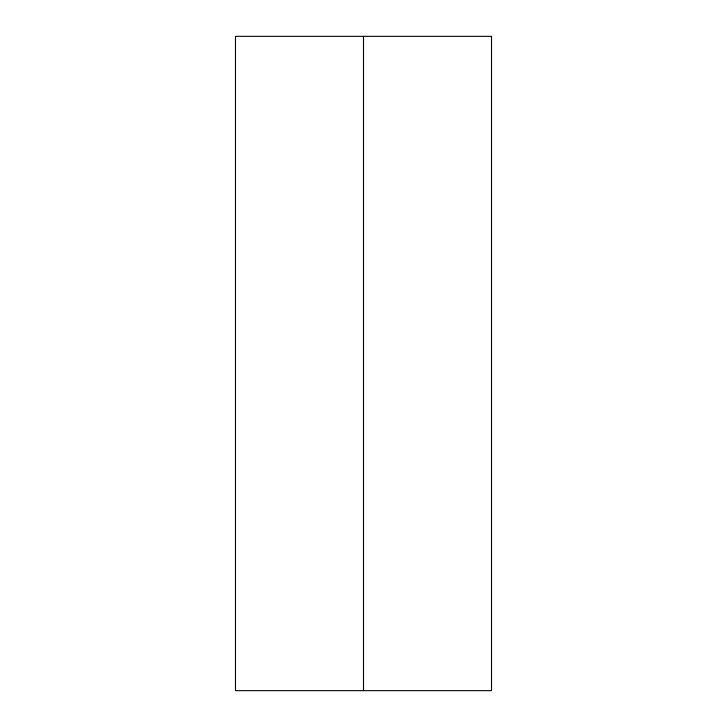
<?xml version="1.0" encoding="UTF-8"?>
<svg xmlns="http://www.w3.org/2000/svg" width="727" height="727" viewBox="0 0 727 727"><rect width="100%" height="100%" fill="white"/><g stroke="black" fill="none" stroke-linecap="round" stroke-linejoin="round"><path stroke-width="1.09" d="M363.5 36.35L363.5 690.65M491.516 36.35L235.484 36.35L235.484 690.65L491.516 690.65L491.516 36.35"/></g></svg>
